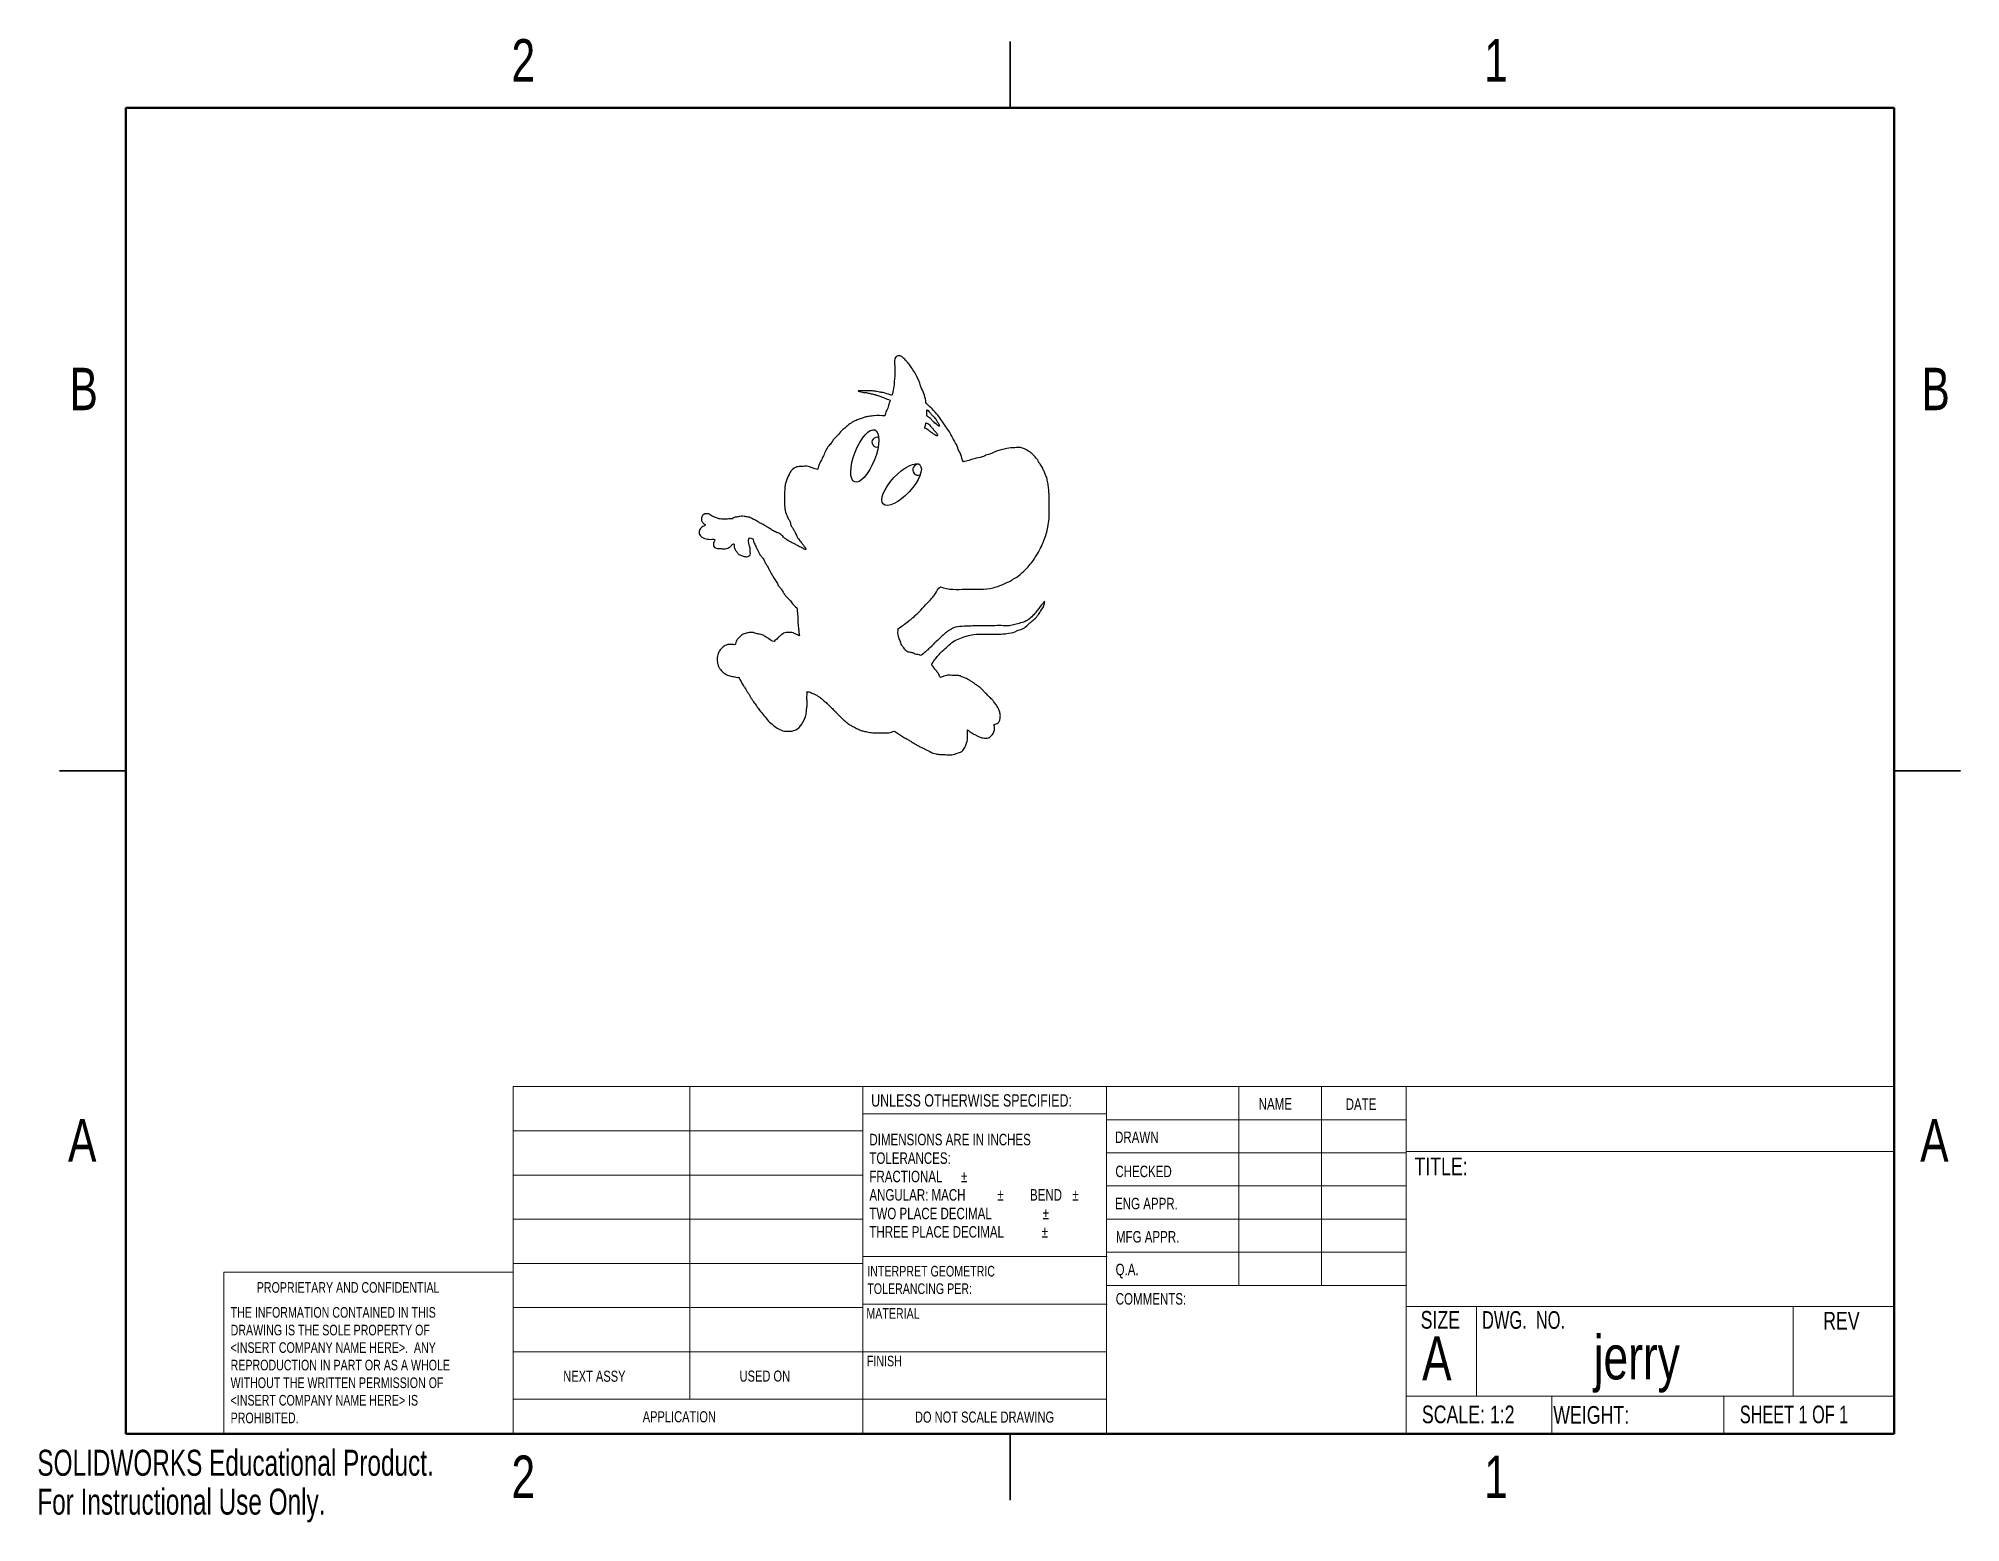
# Model space of a CAD drawing. Header units: inches. Extents: x 0 to 10.9, y 0 to 8.4.
import ezdxf

# ---------------------------------------------------------------- set-up
doc = ezdxf.new("R2010")
doc.units = ezdxf.units.IN
doc.header["$MEASUREMENT"] = 0
doc.styles.add('SLDTEXTSTYLE0', font='TXT', dxfattribs={"width": 0.75})
doc.styles.add('SLDTEXTSTYLE1', font='TXT', dxfattribs={"width": 0.6875})
doc.styles.add('SLDTEXTSTYLE2', font='TXT', dxfattribs={"width": 0.694444})
doc.styles.add('SLDTEXTSTYLE3', font='TXT', dxfattribs={"width": 0.7})

msp = doc.modelspace()

# ---------------------------------------------------------------- linework, layer by layer
at = {"color": 7, "linetype": 'Continuous', "lineweight": 25}
for p, q in [((5.5, 8.375), (5.5, 8)), ((5.5, 8), (5.5, 8.375)), ((0.125, 4.25), (0.5, 4.25)), ((0.5, 4.25), (0.125, 4.25)), ((10.875, 4.25), (10.5, 4.25)), ((10.5, 4.25), (10.875, 4.25)), ((5.5, 0.125), (5.5, 0.5)), ((5.5, 0.5), (5.5, 0.125))]:
    msp.add_line(p, q, dxfattribs=at)
at = {"color": 7, "linetype": 'Continuous', "lineweight": 50}
for p, q in [((0.5, 0.5), (0.5, 8)), ((0.5, 8), (10.5, 8)), ((10.5, 8), (10.5, 0.5)), ((10.5, 0.5), (0.5, 0.5))]:
    msp.add_line(p, q, dxfattribs=at)
at = {"color": 7, "linetype": 'Continuous', "lineweight": 18}
for p, q in [((2.691, 2.464), (10.5, 2.464)), ((2.691, 0.5), (2.691, 2.464)), ((3.689, 2.464), (3.689, 0.696)), ((4.668, 0.5), (4.668, 2.464)), ((6.045, 2.464), (6.045, 0.5)), ((6.794, 2.464), (6.794, 1.339)), ((7.262, 2.464), (7.262, 1.339)), ((7.741, 2.464), (7.741, 0.5)), ((6.045, 2.31), (4.668, 2.31)), ((2.691, 2.214), (4.668, 2.214)), ((6.045, 2.277), (7.741, 2.277)), ((6.045, 2.089), (7.741, 2.089)), ((7.741, 2.097), (10.5, 2.097)), ((2.691, 1.964), (4.668, 1.964)), ((6.045, 1.902), (7.741, 1.902)), ((2.691, 1.714), (4.668, 1.714)), ((7.741, 1.714), (6.045, 1.714)), ((7.741, 1.527), (6.045, 1.527)), ((1.054, 0.5), (1.054, 1.414)), ((2.691, 1.414), (1.054, 1.414)), ((2.691, 1.464), (4.668, 1.464)), ((4.668, 1.504), (6.05, 1.504)), ((7.741, 1.339), (6.05, 1.339)), ((2.691, 1.214), (4.668, 1.214)), ((4.668, 1.234), (6.05, 1.234)), ((7.741, 1.22), (10.5, 1.22)), ((8.137, 1.22), (8.137, 0.713)), ((9.928, 1.22), (9.928, 0.713)), ((2.691, 0.964), (4.668, 0.964)), ((4.668, 0.964), (6.045, 0.964)), ((2.691, 0.696), (6.045, 0.696)), ((7.741, 0.713), (10.5, 0.713)), ((8.564, 0.713), (8.564, 0.5)), ((9.536, 0.713), (9.536, 0.5))]:
    msp.add_line(p, q, dxfattribs=at)
at = {"color": 7, "linetype": 'Continuous'}
for centre, radius, start, end in [((4.747, 6.109), 0.0276, 66.4271, 286.6165), ((4.981, 5.953), 0.0315, 79.9143, 292.0915)]:
    msp.add_arc(centre, radius, start, end, dxfattribs=at)
for centre, major_axis, ratio in [((4.679, 6.031), (-0.057, -0.147), 0.375), ((4.887, 5.869), (-0.103, -0.111), 0.388735)]:
    msp.add_ellipse(centre, major_axis=major_axis, ratio=ratio, dxfattribs=at)
at = {"color": 7, "linetype": 'Continuous', "lineweight": 25}
for points, knots in [([(5.025, 6.333), (5.023, 6.362), (5.002, 6.406), (4.982, 6.464), (4.962, 6.504), (4.942, 6.531), (4.925, 6.557), (4.906, 6.576), (4.892, 6.592), (4.878, 6.599), (4.867, 6.597), (4.854, 6.596), (4.844, 6.566), (4.85, 6.531), (4.849, 6.489), (4.844, 6.439), (4.842, 6.4), (4.832, 6.374)], [0, 0, 0, 0, 0.15174, 0.263743, 0.328355, 0.393086, 0.442415, 0.497465, 0.538925, 0.556569, 0.575792, 0.59883, 0.62368, 0.725726, 0.792886, 0.849145, 1, 1, 1, 1]), ([(4.832, 6.374), (4.819, 6.377), (4.803, 6.384), (4.78, 6.39), (4.763, 6.392), (4.744, 6.396), (4.723, 6.4), (4.701, 6.398), (4.679, 6.4), (4.663, 6.399), (4.629, 6.401), (4.668, 6.389), (4.687, 6.391), (4.709, 6.383), (4.73, 6.381), (4.749, 6.373), (4.769, 6.369), (4.793, 6.357), (4.811, 6.351), (4.822, 6.347)], [0, 0, 0, 0, 0.102814, 0.137583, 0.187933, 0.231876, 0.29149, 0.353878, 0.405759, 0.45932, 0.507071, 0.573051, 0.632884, 0.69022, 0.748832, 0.794606, 0.853429, 0.909959, 1, 1, 1, 1]), ([(4.822, 6.347), (4.82, 6.342), (4.82, 6.336), (4.817, 6.328), (4.813, 6.321), (4.811, 6.308), (4.807, 6.295), (4.796, 6.281), (4.794, 6.267), (4.793, 6.259)], [0, 0, 0, 0, 0.146414, 0.1914, 0.282172, 0.423475, 0.583173, 0.710838, 1, 1, 1, 1]), ([(5.237, 5.998), (5.227, 6.009), (5.228, 6.033), (5.208, 6.063), (5.199, 6.095), (5.178, 6.127), (5.163, 6.16), (5.142, 6.19), (5.119, 6.221), (5.098, 6.255), (5.066, 6.292), (5.039, 6.316), (5.025, 6.333)], [0, 0, 0, 0, 0.107219, 0.164848, 0.263614, 0.354869, 0.448176, 0.534243, 0.63334, 0.730793, 0.83294, 1, 1, 1, 1]), ([(4.793, 6.259), (4.773, 6.258), (4.742, 6.262), (4.705, 6.254), (4.68, 6.252), (4.659, 6.241), (4.636, 6.236), (4.612, 6.224), (4.59, 6.211), (4.571, 6.191), (4.544, 6.175), (4.526, 6.145), (4.501, 6.126), (4.489, 6.101), (4.468, 6.083), (4.455, 6.054), (4.436, 6.012), (4.418, 5.98), (4.412, 5.955)], [0, 0, 0, 0, 0.113763, 0.171184, 0.215093, 0.256814, 0.305244, 0.347519, 0.405728, 0.450109, 0.505339, 0.578997, 0.64159, 0.682142, 0.734201, 0.795887, 0.854244, 1, 1, 1, 1]), ([(5.025, 6.217), (5.023, 6.216), (5.023, 6.208), (5.02, 6.2), (5.015, 6.186), (5.032, 6.185), (5.041, 6.173), (5.054, 6.165), (5.066, 6.157), (5.075, 6.15), (5.094, 6.14), (5.085, 6.163), (5.073, 6.172), (5.06, 6.19), (5.047, 6.203), (5.038, 6.217), (5.026, 6.218), (5.025, 6.217)], [0, 0, 0, 0, 0.043571, 0.082865, 0.135711, 0.197688, 0.258532, 0.349108, 0.403847, 0.460777, 0.532812, 0.577839, 0.704526, 0.783233, 0.866909, 0.974669, 1, 1, 1, 1]), ([(5.03, 6.291), (5.03, 6.29), (5.031, 6.282), (5.03, 6.272), (5.028, 6.253), (5.049, 6.247), (5.061, 6.229), (5.075, 6.219), (5.105, 6.19), (5.097, 6.214), (5.088, 6.224), (5.081, 6.24), (5.07, 6.252), (5.057, 6.264), (5.048, 6.275), (5.031, 6.296), (5.03, 6.291)], [0, 0, 0, 0, 0.026862, 0.082296, 0.134856, 0.239984, 0.302024, 0.390841, 0.515543, 0.559345, 0.632242, 0.70305, 0.760997, 0.837525, 0.907771, 1, 1, 1, 1]), ([(5.107, 5.29), (5.153, 5.273), (5.229, 5.279), (5.328, 5.276), (5.405, 5.282), (5.47, 5.308), (5.539, 5.343), (5.6, 5.397), (5.654, 5.471), (5.686, 5.535), (5.706, 5.59), (5.714, 5.632), (5.723, 5.682), (5.722, 5.735), (5.721, 5.784), (5.721, 5.823), (5.718, 5.856), (5.713, 5.886), (5.707, 5.912), (5.696, 5.933), (5.688, 5.957), (5.676, 5.978), (5.663, 5.994), (5.657, 6.01), (5.646, 6.019), (5.637, 6.033), (5.622, 6.046), (5.597, 6.064), (5.566, 6.082), (5.523, 6.076), (5.486, 6.077), (5.452, 6.065), (5.422, 6.06), (5.398, 6.044), (5.369, 6.039), (5.339, 6.022), (5.291, 6.017), (5.258, 6), (5.237, 5.998)], [0, 0, 0, 0, 0.086577, 0.137474, 0.183361, 0.226131, 0.264873, 0.325187, 0.372438, 0.431908, 0.455875, 0.479862, 0.509443, 0.548936, 0.576253, 0.600053, 0.619926, 0.638389, 0.654563, 0.668427, 0.682753, 0.699794, 0.713177, 0.719997, 0.730595, 0.738277, 0.751174, 0.765468, 0.795009, 0.814529, 0.842169, 0.862908, 0.87947, 0.897949, 0.91356, 0.933381, 0.961081, 1, 1, 1, 1]), ([(4.412, 5.955), (4.392, 5.959), (4.363, 5.976), (4.323, 5.971), (4.292, 5.972), (4.265, 5.953), (4.248, 5.922), (4.235, 5.893), (4.227, 5.863), (4.226, 5.836), (4.224, 5.808), (4.224, 5.776), (4.225, 5.741), (4.231, 5.71), (4.24, 5.689), (4.246, 5.676), (4.255, 5.664), (4.258, 5.648), (4.265, 5.633), (4.274, 5.617), (4.286, 5.6), (4.293, 5.58), (4.305, 5.559), (4.32, 5.544), (4.332, 5.526), (4.337, 5.515), (4.351, 5.499), (4.335, 5.504), (4.328, 5.51), (4.312, 5.516), (4.294, 5.527), (4.27, 5.539), (4.244, 5.552), (4.22, 5.571), (4.2, 5.592), (4.174, 5.6), (4.153, 5.613), (4.134, 5.625), (4.115, 5.638), (4.094, 5.648), (4.073, 5.66), (4.051, 5.672), (4.027, 5.685), (4.001, 5.689), (3.976, 5.691), (3.956, 5.686), (3.94, 5.683), (3.929, 5.675), (3.916, 5.675), (3.901, 5.674), (3.885, 5.674), (3.868, 5.674), (3.853, 5.675), (3.841, 5.682), (3.828, 5.685), (3.816, 5.691), (3.806, 5.697), (3.796, 5.705), (3.785, 5.704), (3.773, 5.704), (3.764, 5.698), (3.759, 5.69), (3.755, 5.682), (3.756, 5.674), (3.756, 5.666), (3.76, 5.658), (3.764, 5.652), (3.77, 5.647), (3.774, 5.645), (3.779, 5.641), (3.774, 5.637), (3.768, 5.634), (3.758, 5.629), (3.748, 5.621), (3.742, 5.608), (3.74, 5.592), (3.749, 5.58), (3.758, 5.57), (3.774, 5.564), (3.789, 5.56), (3.807, 5.559), (3.819, 5.56), (3.833, 5.559), (3.828, 5.55), (3.824, 5.543), (3.822, 5.531), (3.824, 5.518), (3.837, 5.508), (3.857, 5.508), (3.878, 5.506), (3.898, 5.506), (3.91, 5.513), (3.921, 5.518), (3.926, 5.527), (3.941, 5.54), (3.94, 5.517), (3.944, 5.503), (3.956, 5.489), (3.966, 5.472), (3.987, 5.467), (4.006, 5.459), (4.023, 5.463), (4.034, 5.474), (4.03, 5.489), (4.032, 5.503), (4.029, 5.516), (4.024, 5.528), (4.022, 5.543), (4.021, 5.557), (4.025, 5.569), (4.036, 5.567), (4.047, 5.563), (4.05, 5.549), (4.053, 5.537), (4.06, 5.526), (4.066, 5.512), (4.074, 5.498), (4.082, 5.481), (4.09, 5.465), (4.108, 5.451), (4.113, 5.428), (4.128, 5.41), (4.136, 5.392), (4.145, 5.375), (4.151, 5.362), (4.159, 5.353), (4.161, 5.341), (4.171, 5.333), (4.177, 5.321), (4.186, 5.311), (4.19, 5.296), (4.204, 5.284), (4.214, 5.266), (4.225, 5.248), (4.238, 5.232), (4.256, 5.216), (4.27, 5.193), (4.284, 5.178), (4.294, 5.173)], [0, 0, 0, 0, 0.025894, 0.038234, 0.050285, 0.06431, 0.0759, 0.093756, 0.104085, 0.114401, 0.127062, 0.139408, 0.154791, 0.170825, 0.177532, 0.183117, 0.189782, 0.195682, 0.203158, 0.210071, 0.218533, 0.229385, 0.236019, 0.24815, 0.255582, 0.262196, 0.267235, 0.2712, 0.275072, 0.280546, 0.291346, 0.301595, 0.314635, 0.327457, 0.339436, 0.350179, 0.360605, 0.369963, 0.378791, 0.389853, 0.397664, 0.409895, 0.421071, 0.430346, 0.443022, 0.451663, 0.456964, 0.462495, 0.467948, 0.473074, 0.481441, 0.487487, 0.494071, 0.499757, 0.504999, 0.51028, 0.515829, 0.520485, 0.524983, 0.529587, 0.534725, 0.537635, 0.541513, 0.54535, 0.54796, 0.551488, 0.555288, 0.557513, 0.560769, 0.562237, 0.563762, 0.566696, 0.571855, 0.576818, 0.582221, 0.590211, 0.595376, 0.600257, 0.607382, 0.614683, 0.620831, 0.628692, 0.631724, 0.634755, 0.638015, 0.643091, 0.648857, 0.653518, 0.661963, 0.672685, 0.680322, 0.68576, 0.690262, 0.694432, 0.700399, 0.70576, 0.713987, 0.720529, 0.728769, 0.737421, 0.746358, 0.754187, 0.75759, 0.764084, 0.771255, 0.775963, 0.780091, 0.787804, 0.794434, 0.797618, 0.801206, 0.805987, 0.811832, 0.816953, 0.821976, 0.82752, 0.836197, 0.842672, 0.850325, 0.858608, 0.870336, 0.878325, 0.887156, 0.895499, 0.901577, 0.905563, 0.909883, 0.915443, 0.92113, 0.926912, 0.931586, 0.939716, 0.948734, 0.957483, 0.965993, 0.975254, 0.986494, 1, 1, 1, 1]), ([(4.868, 5.055), (4.888, 5.067), (4.913, 5.087), (4.945, 5.111), (4.965, 5.129), (4.993, 5.155), (5.018, 5.185), (5.046, 5.211), (5.063, 5.233), (5.085, 5.257), (5.092, 5.282), (5.107, 5.29)], [0, 0, 0, 0, 0.208777, 0.278502, 0.358423, 0.4486, 0.616571, 0.708003, 0.78338, 0.862494, 1, 1, 1, 1]), ([(4.294, 5.173), (4.297, 5.16), (4.297, 5.141), (4.301, 5.116), (4.3, 5.097), (4.302, 5.078), (4.303, 5.059), (4.306, 5.038), (4.308, 5.022), (4.31, 5.014)], [0, 0, 0, 0, 0.247866, 0.34608, 0.481947, 0.60054, 0.709086, 0.844578, 1, 1, 1, 1]), ([(5.696, 5.209), (5.685, 5.195), (5.667, 5.177), (5.648, 5.148), (5.628, 5.126), (5.601, 5.1), (5.564, 5.087), (5.528, 5.078), (5.495, 5.069), (5.457, 5.072), (5.414, 5.071), (5.371, 5.071), (5.334, 5.071), (5.303, 5.071), (5.273, 5.068), (5.235, 5.068), (5.201, 5.066), (5.173, 5.056), (5.158, 5.045), (5.141, 5.037), (5.126, 5.021), (5.105, 5.004), (5.088, 4.986), (5.072, 4.973), (5.063, 4.962), (5.054, 4.952), (5.044, 4.944), (5.034, 4.934), (5.017, 4.92), (5.004, 4.907), (4.993, 4.902)], [0, 0, 0, 0, 0.064168, 0.093903, 0.128471, 0.173211, 0.229814, 0.270599, 0.310557, 0.352348, 0.409289, 0.470408, 0.512528, 0.54464, 0.585097, 0.623298, 0.68366, 0.708445, 0.73074, 0.752422, 0.777671, 0.81063, 0.851216, 0.869791, 0.887271, 0.903767, 0.918472, 0.934827, 0.954846, 1, 1, 1, 1]), ([(5.058, 4.848), (5.06, 4.86), (5.074, 4.877), (5.094, 4.904), (5.119, 4.929), (5.148, 4.955), (5.178, 4.984), (5.216, 4.999), (5.259, 5.015), (5.307, 5.025), (5.358, 5.022), (5.401, 5.023), (5.443, 5.022), (5.483, 5.027), (5.521, 5.032), (5.549, 5.048), (5.577, 5.053), (5.6, 5.076), (5.623, 5.097), (5.647, 5.115), (5.665, 5.14), (5.684, 5.169), (5.697, 5.192), (5.696, 5.209)], [0, 0, 0, 0, 0.046434, 0.082247, 0.125477, 0.178251, 0.231051, 0.283384, 0.33193, 0.405308, 0.46595, 0.526445, 0.569132, 0.624107, 0.682222, 0.708913, 0.745334, 0.790857, 0.82628, 0.864205, 0.903872, 0.940226, 1, 1, 1, 1]), ([(4.166, 4.982), (4.154, 4.983), (4.14, 4.996), (4.117, 5.008), (4.101, 5.02), (4.083, 5.023), (4.066, 5.026), (4.048, 5.034), (4.026, 5.033), (4.007, 5.028), (3.991, 5.024), (3.981, 5.017), (3.973, 5.01), (3.965, 5), (3.95, 4.987), (3.95, 4.971), (3.946, 4.963)], [0, 0, 0, 0, 0.123962, 0.215436, 0.28691, 0.346698, 0.419698, 0.479413, 0.570985, 0.655205, 0.709281, 0.74977, 0.78923, 0.833958, 0.893316, 1, 1, 1, 1]), ([(4.31, 5.014), (4.303, 5.017), (4.293, 5.021), (4.279, 5.029), (4.266, 5.034), (4.25, 5.032), (4.235, 5.033), (4.22, 5.03), (4.209, 5.021), (4.197, 5.012), (4.184, 4.997), (4.172, 4.988), (4.166, 4.982)], [0, 0, 0, 0, 0.13571, 0.191877, 0.287619, 0.378535, 0.479246, 0.566807, 0.639367, 0.734379, 0.839401, 1, 1, 1, 1]), ([(4.993, 4.902), (4.984, 4.908), (4.97, 4.907), (4.952, 4.916), (4.939, 4.921), (4.925, 4.92), (4.91, 4.928), (4.901, 4.945), (4.885, 4.962), (4.88, 4.986), (4.864, 5.015), (4.866, 5.041), (4.868, 5.055)], [0, 0, 0, 0, 0.133848, 0.184996, 0.265871, 0.31674, 0.372039, 0.478054, 0.566325, 0.683497, 0.795922, 1, 1, 1, 1]), ([(3.946, 4.963), (3.934, 4.965), (3.915, 4.967), (3.886, 4.96), (3.866, 4.941), (3.847, 4.915), (3.842, 4.881), (3.847, 4.854), (3.854, 4.833), (3.866, 4.819), (3.882, 4.802), (3.903, 4.79), (3.922, 4.786), (3.941, 4.782), (3.955, 4.778), (3.965, 4.779)], [0, 0, 0, 0, 0.106629, 0.172161, 0.265142, 0.355813, 0.461554, 0.559004, 0.611199, 0.659345, 0.727469, 0.827228, 0.866037, 0.91019, 1, 1, 1, 1]), ([(5.107, 4.778), (5.101, 4.782), (5.101, 4.794), (5.091, 4.804), (5.087, 4.814), (5.079, 4.822), (5.069, 4.833), (5.064, 4.843), (5.058, 4.848)], [0, 0, 0, 0, 0.238573, 0.349269, 0.486659, 0.602576, 0.733438, 1, 1, 1, 1]), ([(5.411, 4.512), (5.418, 4.514), (5.432, 4.517), (5.442, 4.532), (5.445, 4.545), (5.445, 4.557), (5.446, 4.571), (5.44, 4.587), (5.433, 4.605), (5.423, 4.623), (5.411, 4.638), (5.399, 4.653), (5.389, 4.663), (5.375, 4.676), (5.361, 4.691), (5.346, 4.707), (5.331, 4.722), (5.314, 4.733), (5.298, 4.745), (5.282, 4.755), (5.267, 4.764), (5.252, 4.774), (5.233, 4.779), (5.215, 4.79), (5.193, 4.79), (5.172, 4.79), (5.155, 4.791), (5.139, 4.79), (5.125, 4.784), (5.113, 4.781), (5.107, 4.778)], [0, 0, 0, 0, 0.046097, 0.074487, 0.100894, 0.125026, 0.142783, 0.183865, 0.219706, 0.257028, 0.303707, 0.335317, 0.362641, 0.394128, 0.443117, 0.483583, 0.522286, 0.564094, 0.603634, 0.64004, 0.675109, 0.705113, 0.747145, 0.78665, 0.826899, 0.872363, 0.907766, 0.931311, 0.961247, 1, 1, 1, 1]), ([(3.965, 4.779), (3.971, 4.772), (3.979, 4.755), (3.991, 4.733), (4.003, 4.716), (4.012, 4.7), (4.022, 4.686), (4.031, 4.671), (4.04, 4.656), (4.052, 4.637), (4.067, 4.617), (4.085, 4.59), (4.109, 4.563), (4.132, 4.532), (4.161, 4.508), (4.19, 4.485), (4.226, 4.473), (4.261, 4.473), (4.297, 4.483), (4.321, 4.509), (4.336, 4.539), (4.348, 4.564), (4.348, 4.591), (4.353, 4.618), (4.353, 4.642), (4.35, 4.668), (4.354, 4.686), (4.352, 4.697)], [0, 0, 0, 0, 0.039211, 0.078798, 0.106367, 0.128187, 0.155741, 0.179132, 0.20316, 0.229538, 0.270446, 0.312241, 0.367273, 0.422184, 0.475468, 0.524285, 0.577476, 0.633979, 0.668234, 0.733689, 0.775875, 0.809455, 0.852088, 0.888797, 0.923281, 0.951448, 1, 1, 1, 1]), ([(4.352, 4.697), (4.36, 4.698), (4.372, 4.694), (4.387, 4.686), (4.401, 4.682), (4.414, 4.672), (4.43, 4.664), (4.443, 4.65), (4.455, 4.64), (4.465, 4.631), (4.479, 4.619), (4.489, 4.609), (4.496, 4.602)], [0, 0, 0, 0, 0.131998, 0.20417, 0.303382, 0.36886, 0.487003, 0.611299, 0.682005, 0.756055, 0.845121, 1, 1, 1, 1]), ([(4.496, 4.602), (4.5, 4.596), (4.511, 4.587), (4.523, 4.574), (4.535, 4.561), (4.549, 4.548), (4.567, 4.531), (4.584, 4.517), (4.601, 4.507), (4.614, 4.5), (4.63, 4.492), (4.647, 4.482), (4.669, 4.475), (4.694, 4.47), (4.722, 4.464), (4.753, 4.465), (4.783, 4.466), (4.815, 4.462), (4.836, 4.472), (4.846, 4.475)], [0, 0, 0, 0, 0.060993, 0.099166, 0.138098, 0.188494, 0.248642, 0.323315, 0.35716, 0.397646, 0.434046, 0.493548, 0.545889, 0.604964, 0.687842, 0.761076, 0.834311, 0.914483, 1, 1, 1, 1]), ([(4.846, 4.475), (4.862, 4.466), (4.88, 4.451), (4.907, 4.436), (4.924, 4.426), (4.945, 4.414), (4.963, 4.402), (4.982, 4.391), (5, 4.382), (5.022, 4.372), (5.048, 4.357), (5.078, 4.345), (5.108, 4.342), (5.137, 4.342), (5.171, 4.339), (5.203, 4.35), (5.235, 4.361), (5.247, 4.388), (5.259, 4.413), (5.26, 4.436), (5.26, 4.46), (5.261, 4.473), (5.26, 4.482)], [0, 0, 0, 0, 0.10055, 0.126843, 0.170252, 0.209783, 0.254696, 0.291372, 0.328773, 0.365022, 0.423113, 0.494478, 0.538138, 0.58777, 0.653572, 0.715965, 0.77539, 0.825978, 0.870185, 0.925127, 0.950717, 1, 1, 1, 1]), ([(5.26, 4.482), (5.265, 4.479), (5.272, 4.47), (5.285, 4.465), (5.295, 4.457), (5.308, 4.452), (5.324, 4.444), (5.339, 4.437), (5.356, 4.435), (5.371, 4.434), (5.385, 4.438), (5.395, 4.451), (5.406, 4.461), (5.412, 4.476), (5.413, 4.492), (5.411, 4.504), (5.411, 4.512)], [0, 0, 0, 0, 0.08674, 0.137532, 0.191547, 0.260908, 0.334287, 0.428372, 0.489018, 0.565797, 0.626179, 0.686239, 0.782908, 0.832851, 0.888754, 1, 1, 1, 1])]:
    msp.add_open_spline(points, degree=3, knots=knots, dxfattribs=at)

# ---------------------------------------------------------------- texts
at = {"color": 7, "linetype": 'Continuous', "lineweight": 0}
for s, insert, char_height, attachment_point, style in [('2', (2.748, 8.389), 0.24, 2, 'SLDTEXTSTYLE0'), ('1', (8.248, 8.389), 0.24, 2, 'SLDTEXTSTYLE0'), ('B', (0.262, 6.53), 0.24, 2, 'SLDTEXTSTYLE0'), ('B', (10.734, 6.53), 0.24, 2, 'SLDTEXTSTYLE0'), ('UNLESS OTHERWISE SPECIFIED:', (4.715, 2.421), 0.07, 1, 'SLDTEXTSTYLE0'), ('NAME', (6.906, 2.399), 0.065, 1, 'SLDTEXTSTYLE0'), ('DATE', (7.398, 2.397), 0.065, 1, 'SLDTEXTSTYLE0'), ('A', (0.254, 2.28), 0.24, 2, 'SLDTEXTSTYLE0'), ('DIMENSIONS ARE IN INCHES', (4.705, 2.197), 0.065, 1, 'SLDTEXTSTYLE0'), ('DRAWN', (6.094, 2.21), 0.065, 1, 'SLDTEXTSTYLE0'), ('A', (10.727, 2.28), 0.24, 2, 'SLDTEXTSTYLE0'), ('TOLERANCES:', (4.705, 2.092), 0.065, 1, 'SLDTEXTSTYLE0'), ('FRACTIONAL', (4.705, 1.988), 0.065, 1, 'SLDTEXTSTYLE0'), ('%%p', (5.223, 1.988), 0.065, 1, 'SLDTEXTSTYLE0'), ('CHECKED', (6.096, 2.017), 0.065, 1, 'SLDTEXTSTYLE0'), ('TITLE:', (7.787, 2.063), 0.1, 1, 'SLDTEXTSTYLE0'), ('ANGULAR: MACH', (4.705, 1.884), 0.065, 1, 'SLDTEXTSTYLE0'), ('%%p', (5.429, 1.884), 0.065, 1, 'SLDTEXTSTYLE0'), ('BEND', (5.613, 1.884), 0.065, 1, 'SLDTEXTSTYLE0'), ('%%p', (5.853, 1.884), 0.065, 1, 'SLDTEXTSTYLE0'), ('TWO PLACE DECIMAL', (4.705, 1.779), 0.065, 1, 'SLDTEXTSTYLE0'), ('%%p', (5.685, 1.779), 0.065, 1, 'SLDTEXTSTYLE0'), ('ENG APPR.', (6.094, 1.835), 0.065, 1, 'SLDTEXTSTYLE0'), ('THREE PLACE DECIMAL', (4.705, 1.675), 0.065, 1, 'SLDTEXTSTYLE0'), ('%%p', (5.679, 1.675), 0.065, 1, 'SLDTEXTSTYLE0'), ('MFG APPR.', (6.099, 1.647), 0.065, 1, 'SLDTEXTSTYLE0'), ('INTERPRET GEOMETRIC', (4.693, 1.45), 0.06, 1, 'SLDTEXTSTYLE0'), ('Q.A.', (6.097, 1.462), 0.065, 1, 'SLDTEXTSTYLE0'), ('PROPRIETARY AND CONFIDENTIAL', (1.241, 1.358), 0.06, 1, 'SLDTEXTSTYLE0'), ('TOLERANCING PER:', (4.693, 1.351), 0.06, 1, 'SLDTEXTSTYLE0'), ('THE INFORMATION CONTAINED IN THIS', (1.093, 1.217), 0.06, 1, 'SLDTEXTSTYLE0'), ('MATERIAL', (4.688, 1.211), 0.06, 1, 'SLDTEXTSTYLE0'), ('COMMENTS:', (6.098, 1.296), 0.065, 1, 'SLDTEXTSTYLE0'), ('SIZE', (7.822, 1.195), 0.1, 1, 'SLDTEXTSTYLE0'), ('DRAWING IS THE SOLE PROPERTY OF', (1.093, 1.117), 0.06, 1, 'SLDTEXTSTYLE0'), ('DWG.  NO.', (8.169, 1.194), 0.1, 1, 'SLDTEXTSTYLE2'), ('REV', (10.098, 1.19), 0.1, 1, 'SLDTEXTSTYLE0'), ('<INSERT COMPANY NAME HERE>.  ANY', (1.093, 1.018), 0.06, 1, 'SLDTEXTSTYLE0'), ('A', (7.83, 1.052), 0.25, 1, 'SLDTEXTSTYLE0'), ('jerry', (9.044, 1.058), 0.25, 2, 'SLDTEXTSTYLE0'), ('REPRODUCTION IN PART OR AS A WHOLE', (1.093, 0.919), 0.06, 1, 'SLDTEXTSTYLE0'), ('FINISH', (4.691, 0.942), 0.06, 1, 'SLDTEXTSTYLE0'), ('WITHOUT THE WRITTEN PERMISSION OF', (1.093, 0.819), 0.06, 1, 'SLDTEXTSTYLE0'), ('NEXT ASSY', (2.974, 0.857), 0.0625, 1, 'SLDTEXTSTYLE0'), ('USED ON', (3.971, 0.858), 0.0625, 1, 'SLDTEXTSTYLE0'), ('<INSERT COMPANY NAME HERE> IS', (1.093, 0.72), 0.06, 1, 'SLDTEXTSTYLE0'), ('SCALE: 1:2', (7.829, 0.66), 0.1, 1, 'SLDTEXTSTYLE0'), ('WEIGHT:', (8.572, 0.657), 0.1, 1, 'SLDTEXTSTYLE0'), ('SHEET 1 OF 1', (9.627, 0.66), 0.1, 1, 'SLDTEXTSTYLE1'), ('PROHIBITED.', (1.093, 0.62), 0.06, 1, 'SLDTEXTSTYLE0'), ('APPLICATION', (3.423, 0.628), 0.0625, 1, 'SLDTEXTSTYLE0'), ('DO NOT SCALE DRAWING', (5.356, 0.626), 0.0625, 2, 'SLDTEXTSTYLE0'), ('2', (2.748, 0.377), 0.24, 2, 'SLDTEXTSTYLE0'), ('1', (8.248, 0.377), 0.24, 2, 'SLDTEXTSTYLE0')]:
    msp.add_mtext(s, dxfattribs=dict(at, insert=insert, char_height=char_height, attachment_point=attachment_point, style=style))
at = {"color": 7, "linetype": 'Continuous', "char_height": 0.14705, "attachment_point": 1, "style": 'SLDTEXTSTYLE3'}
for s, insert in [('SOLIDWORKS Educational Product.', (0, 0.41)), ('For Instructional Use Only.', (0, 0.19))]:
    msp.add_mtext(s, dxfattribs=dict(at, insert=insert))

doc.saveas('drawing.dxf')
